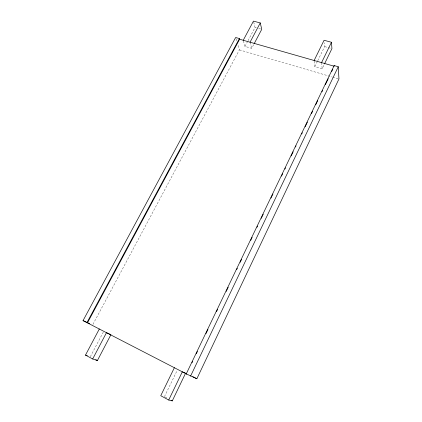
<?xml version="1.0" encoding="UTF-8"?>
<svg xmlns="http://www.w3.org/2000/svg" width="422" height="422" viewBox="0 0 422 422"><rect width="100%" height="100%" fill="white"/><g stroke="black" fill="none" stroke-linecap="round" stroke-linejoin="round"><path stroke-width="0.32" stroke-dasharray="2.11 1.58" d="M164.443 396.675L177.198 370.347M314.2 61.1L314.849 66.586L322.176 68.702L324.186 64.566M314.849 66.586L317.439 61.295M317.724 60.71L324.629 46.605L324.296 42.801M243.404 40.876L244.987 46.404L251.707 48.34L253.838 44.305M90.324 356.727L103.258 332.183M244.987 46.404L247.735 41.235M248.041 40.665L255.057 27.462L253.464 21.1M92.924 324.412L239.401 49.875L237.902 44.922M255.057 27.462L256.275 27.799M258.707 28.469L260.532 28.97M324.629 46.605L327.667 47.443M328.279 47.612L330.711 48.282M239.401 49.875L332.024 76.936M332.652 77.12L338.323 78.777M165.002 396.975L167.239 398.183M236.025 38.734L236.774 41.214M250.04 42.205L251.707 48.34M321.569 62.614L322.176 68.702"/><path stroke-width="0.63" d="M196.858 378.761L338.956 78.961L338.254 66.739L334.171 65.574L186.255 373.887L196.858 378.761L192.759 376.646M190.575 376.113L338.254 66.739M168.716 400.019L172.281 400.9L185.58 373.206L182.309 371.819L168.716 400.019L160.75 395.715L174.37 367.72M192.01 362.741L192.58 361.554M196.288 353.826L197.427 351.452M205.978 333.623L207.972 329.466M216.518 311.636L217.662 309.263M226.208 291.433L228.202 287.276M236.753 269.447L237.322 268.26M240.171 262.315L241.6 259.345M250.715 240.329L252.14 237.359M256.987 227.258L257.557 226.071M261.26 218.343L263.254 214.186M270.95 198.14L272.944 193.983M281.495 176.153L282.634 173.78M284.913 169.027L285.483 167.835M291.185 155.95L293.179 151.793M295.458 147.041L296.028 145.848M301.73 133.964L302.3 132.777M305.148 126.837L307.427 122.079M311.415 113.761L312.554 111.387M315.693 104.851L317.687 100.689M321.96 91.774L322.529 90.588M325.383 84.648L328.232 78.703M331.65 71.571L332.789 69.197M324.471 63.975L331.924 48.614L331.476 42.274L324.07 40.264L314.126 60.494M321.569 62.614L331.476 42.274M92.676 358.98L97.403 360.541L110.923 334.688L106.486 332.678L92.676 358.98L85.492 355.102L99.323 328.981M254.139 43.73L261.751 29.308L260.253 22.941L253.464 21.1L243.23 40.264M250.04 42.205L260.253 22.941M86.948 322.624L239.406 38.571L235.65 37.5L83.044 320.609L186.598 374.029L186.255 373.887M87.454 322.856L239.601 39.225L239.406 38.571M239.601 39.225L334.213 66.228L334.171 65.574M85.492 355.102L87.307 355.709M83.044 320.609L89.628 323.621M95.773 359.665L97.403 360.541M171.158 400.299L172.281 400.9"/></g></svg>
